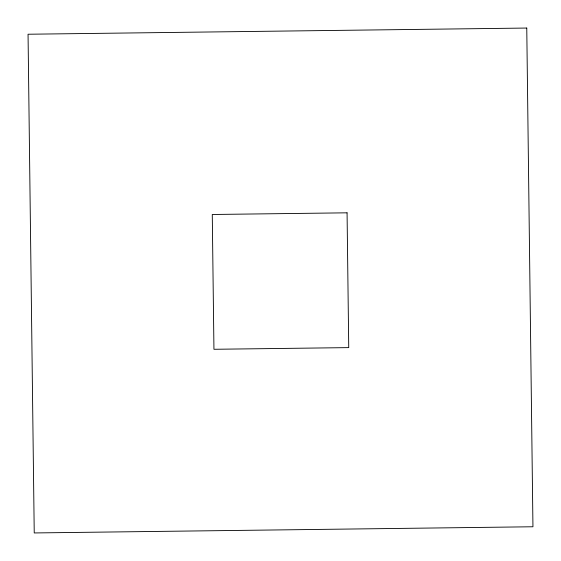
<?xml version="1.0" encoding="UTF-8"?>
<svg xmlns="http://www.w3.org/2000/svg" width="561" height="561" viewBox="0 0 561 561"><rect width="100%" height="100%" fill="white"/><g stroke="black" fill="none" stroke-linecap="round" stroke-linejoin="round"><path stroke-width="0.84" d="M526.765 28.05L28.05 34.235L34.235 532.95L532.95 526.765L526.765 28.05M347.07 212.822L212.275 214.491L213.944 349.286L348.739 347.617L347.07 212.822"/></g></svg>
